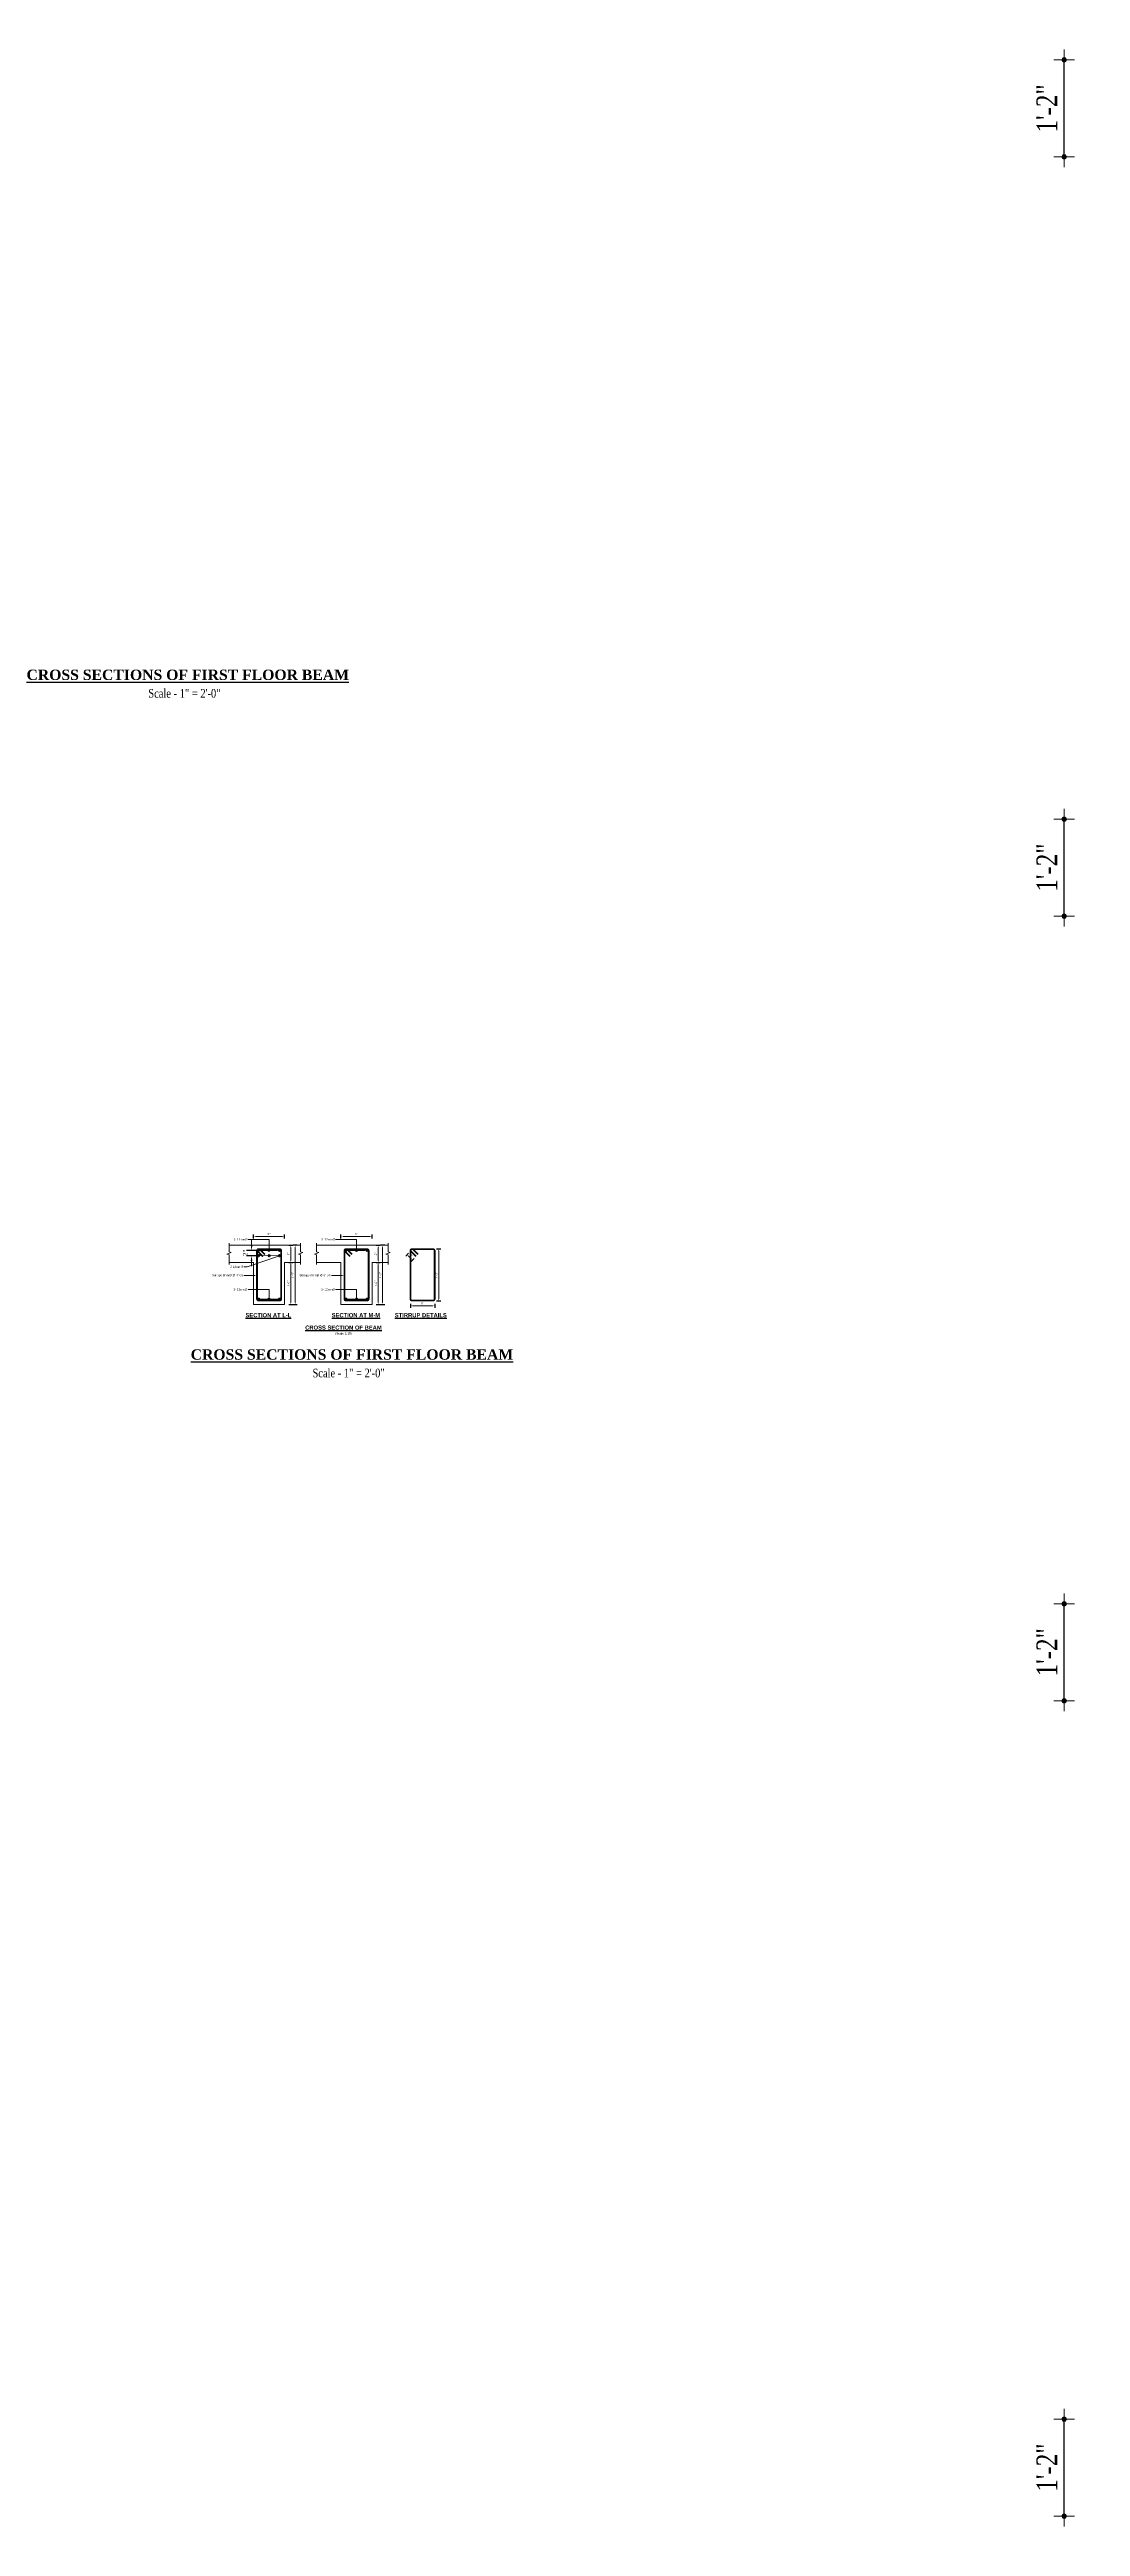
# Model space of a CAD drawing. Header units: feet. Extents: x 28652 to 66086, y -6769 to -640.
# Drawn here: x 54784 to 55082, y -1546 to -831 of the extents above; entities that cross this region are included whole.
import ezdxf
from ezdxf import colors
from ezdxf.entities.mleader import LeaderData, LeaderLine
from ezdxf.math import Vec2, Vec3

# ---------------------------------------------------------------- set-up
doc = ezdxf.new("R2010")
doc.units = ezdxf.units.FT
doc.header["$LTSCALE"] = 50
doc.header["$MEASUREMENT"] = 0
doc.header["$PDMODE"] = 34
for name, color, linetype, lineweight in [('DIM', 7, 'Continuous', 9), ('DIMENSION', 142, 'Continuous', 13), ('IES_WR_Dimension', 7, 'Continuous', 15), ('IES_WR_Leader', 7, 'Continuous', 15), ('IES_WR_Rebar Concrete Line', 2, 'Continuous', 15), ('IES_WR_Stirrups', 6, 'Continuous', 25), ('Reinforcement', 1, 'Continuous', 40), ('SES-DIMENSION', 142, 'Continuous', 13)]:
    doc.layers.add(name, color=color, linetype=linetype, lineweight=lineweight)
doc.layers.add('IES_WR_TEMPLATE-TITLE TEXT', color=7, linetype='Continuous')
doc.layers.add('Text', color=7, linetype='Continuous')
doc.styles.add('1.8', font='times.ttf', dxfattribs={"width": 0.8, "height": 8})
doc.styles.add('1.8 str', font='times.ttf', dxfattribs={"width": 0.8, "height": 6})
doc.styles.add('arial', font='times.ttf')
doc.styles.add('Arial Annotation', font='arial.ttf', dxfattribs={"height": 0.06})
doc.dimstyles.new('1.4', dxfattribs={"dimscale": 0, "dimtxt": 6, "dimasz": 0.5, "dimexe": 2, "dimexo": 9, "dimgap": 2, "dimtad": 1, "dimdec": 0, "dimlfac": 0.5, "dimzin": 3, "dimdsep": 46, "dimlunit": 4, "dimtxsty": '1.8 str', "dimblk": 'DIM', "dimcen": 3, "dimdle": 3, "dimse1": 1, "dimse2": 1, "dimclrd": 256, "dimclre": 256, "dimclrt": 7, "dimadec": 1, "dimazin": 2, "dimtfac": 1, "dimtdec": 0, "dimtix": 1, "dimtofl": 0, "dimtmove": 2, "dimatfit": 3, "dimldrblk": 'arrow', "dimfxl": 2, "dimfrac": 2, "dimtolj": 2, "dimtzin": 0, "dimarcsym": 0})
doc.dimstyles.new('SECS', dxfattribs={"dimtxt": 0.06, "dimasz": 0.06, "dimexe": 0.06, "dimexo": 0, "dimgap": 0.04, "dimtad": 1, "dimdec": 0, "dimzin": 3, "dimdsep": 46, "dimlunit": 4, "dimtxsty": 'arial', "dimcen": 1.25, "dimclrd": 256, "dimclrt": 3, "dimadec": 0, "dimazin": 0, "dimtfac": 1, "dimtdec": 0, "dimtix": 1, "dimtofl": 0, "dimtmove": 2, "dimatfit": 1, "dimfxl": 0.06, "dimfxlon": 1, "dimtolj": 1, "dimtzin": 0, "dimlwd": -1, "dimarcsym": 0})

# ---------------------------------------------------------------- blocks, each defined once
blk = doc.blocks.new('REBAR CUT')
at = {"layer": 'Reinforcement'}
blk.add_circle((0, 0), 0.024, dxfattribs=at)
blk = doc.blocks.new('*D1463')
at = {"layer": 'Defpoints', "color": 0, "transparency": 16777216}
for p in [(54842.97, -1175.73), (54851.97, -1173.2), (54851.97, -1175.73)]:
    blk.add_point(p, dxfattribs=at)
at = {"layer": 'IES_WR_Dimension', "color": 0, "lineweight": -2, "transparency": 16777216}
for p, q in [((54842.97, -1173.8), (54842.97, -1172.6)), ((54851.97, -1173.8), (54851.97, -1172.6))]:
    blk.add_line(p, q, dxfattribs=at)
at = {"layer": 'IES_WR_Dimension', "transparency": 16777216}
blk.add_line((54843.57, -1173.2), (54851.37, -1173.2), dxfattribs=at)
for points in [[(54843.57, -1173.1), (54843.57, -1173.3), (54842.97, -1173.2)], [(54851.37, -1173.1), (54851.37, -1173.3), (54851.97, -1173.2)]]:
    blk.add_solid(points, dxfattribs=at)
at = {"layer": 'IES_WR_Dimension', "color": 3, "transparency": 16777216, "insert": (54847.47, -1172.49), "char_height": 0.6, "attachment_point": 5, "style": 'arial'}
blk.add_mtext('\\A1;9"', dxfattribs=at)
blk = doc.blocks.new('*D390')
at = {"layer": 'Defpoints', "color": 0, "ltscale": 0.1, "transparency": 16777216}
for p in [(54851.97, -1180.73), (54853.73, -1180.73), (54851.97, -1192.81)]:
    blk.add_point(p, dxfattribs=at)
at = {"layer": 'DIM', "color": 0, "lineweight": -2, "ltscale": 0.1, "transparency": 16777216}
for p, q in [((54853.13, -1180.73), (54854.33, -1180.73)), ((54853.13, -1192.81), (54854.33, -1192.81))]:
    blk.add_line(p, q, dxfattribs=at)
at = {"layer": 'DIM', "ltscale": 0.1, "transparency": 16777216}
blk.add_line((54853.73, -1192.21), (54853.73, -1181.33), dxfattribs=at)
for points in [[(54853.63, -1181.33), (54853.83, -1181.33), (54853.73, -1180.73)], [(54853.63, -1192.21), (54853.83, -1192.21), (54853.73, -1192.81)]]:
    blk.add_solid(points, dxfattribs=at)
at = {"layer": 'DIM', "color": 3, "ltscale": 0.1, "transparency": 16777216, "insert": (54853.03, -1186.77), "char_height": 0.6, "attachment_point": 5, "rotation": 90, "style": 'arial'}
blk.add_mtext('\\A1;1\'-0"', dxfattribs=at)
blk = doc.blocks.new('*D391')
at = {"layer": 'Defpoints', "color": 0, "ltscale": 0.1, "transparency": 16777216}
for p in [(54851.97, -1175.73), (54853.73, -1175.73), (54851.97, -1180.73)]:
    blk.add_point(p, dxfattribs=at)
at = {"layer": 'DIM', "color": 0, "lineweight": -2, "ltscale": 0.1, "transparency": 16777216}
for p, q in [((54853.13, -1175.73), (54854.33, -1175.73)), ((54853.13, -1180.73), (54854.33, -1180.73))]:
    blk.add_line(p, q, dxfattribs=at)
at = {"layer": 'DIM', "ltscale": 0.1, "transparency": 16777216}
blk.add_line((54853.73, -1180.13), (54853.73, -1176.33), dxfattribs=at)
for points in [[(54853.63, -1176.33), (54853.83, -1176.33), (54853.73, -1175.73)], [(54853.63, -1180.13), (54853.83, -1180.13), (54853.73, -1180.73)]]:
    blk.add_solid(points, dxfattribs=at)
at = {"layer": 'DIM', "color": 3, "ltscale": 0.1, "transparency": 16777216, "insert": (54853.03, -1178.23), "char_height": 0.6, "attachment_point": 5, "rotation": 90, "style": 'arial'}
blk.add_mtext('\\A1;5"', dxfattribs=at)
blk = doc.blocks.new('*D392')
at = {"layer": 'Defpoints', "color": 0, "ltscale": 0.1, "transparency": 16777216}
for p in [(54856.58, -1175.73), (54851.97, -1192.81), (54854.99, -1192.81)]:
    blk.add_point(p, dxfattribs=at)
at = {"layer": 'DIM', "color": 0, "lineweight": -2, "ltscale": 0.1, "transparency": 16777216}
for p, q in [((54855.59, -1175.73), (54854.39, -1175.73)), ((54854.39, -1192.81), (54855.59, -1192.81))]:
    blk.add_line(p, q, dxfattribs=at)
at = {"layer": 'DIM', "ltscale": 0.1, "transparency": 16777216}
blk.add_line((54854.99, -1176.33), (54854.99, -1192.21), dxfattribs=at)
for points in [[(54854.89, -1176.33), (54855.09, -1176.33), (54854.99, -1175.73)], [(54854.89, -1192.21), (54855.09, -1192.21), (54854.99, -1192.81)]]:
    blk.add_solid(points, dxfattribs=at)
at = {"layer": 'DIM', "color": 3, "ltscale": 0.1, "transparency": 16777216, "insert": (54854.28, -1184.27), "char_height": 0.6, "attachment_point": 5, "rotation": 90, "style": 'arial'}
blk.add_mtext('\\A1;1\'-5"', dxfattribs=at)
blk = doc.blocks.new('*D1465')
at = {"layer": 'Defpoints', "color": 0, "transparency": 16777216}
for p in [(54868.21, -1175.73), (54877.21, -1173.2), (54877.21, -1175.73)]:
    blk.add_point(p, dxfattribs=at)
at = {"layer": 'IES_WR_Dimension', "color": 0, "lineweight": -2, "transparency": 16777216}
for p, q in [((54868.21, -1173.8), (54868.21, -1172.6)), ((54877.21, -1173.8), (54877.21, -1172.6))]:
    blk.add_line(p, q, dxfattribs=at)
at = {"layer": 'IES_WR_Dimension', "transparency": 16777216}
blk.add_line((54868.81, -1173.2), (54876.61, -1173.2), dxfattribs=at)
for points in [[(54868.81, -1173.1), (54868.81, -1173.3), (54868.21, -1173.2)], [(54876.61, -1173.1), (54876.61, -1173.3), (54877.21, -1173.2)]]:
    blk.add_solid(points, dxfattribs=at)
at = {"layer": 'IES_WR_Dimension', "color": 3, "transparency": 16777216, "insert": (54872.71, -1172.49), "char_height": 0.6, "attachment_point": 5, "style": 'arial'}
blk.add_mtext('\\A1;9"', dxfattribs=at)
blk = doc.blocks.new('*D393')
at = {"layer": 'Defpoints', "color": 0, "ltscale": 0.1, "transparency": 16777216}
for p in [(54877.21, -1180.73), (54878.97, -1180.73), (54877.21, -1192.81)]:
    blk.add_point(p, dxfattribs=at)
at = {"layer": 'DIM', "color": 0, "lineweight": -2, "ltscale": 0.1, "transparency": 16777216}
for p, q in [((54878.37, -1180.73), (54879.57, -1180.73)), ((54878.37, -1192.81), (54879.57, -1192.81))]:
    blk.add_line(p, q, dxfattribs=at)
at = {"layer": 'DIM', "ltscale": 0.1, "transparency": 16777216}
blk.add_line((54878.97, -1192.21), (54878.97, -1181.33), dxfattribs=at)
for points in [[(54878.87, -1181.33), (54879.07, -1181.33), (54878.97, -1180.73)], [(54878.87, -1192.21), (54879.07, -1192.21), (54878.97, -1192.81)]]:
    blk.add_solid(points, dxfattribs=at)
at = {"layer": 'DIM', "color": 3, "ltscale": 0.1, "transparency": 16777216, "insert": (54878.27, -1186.77), "char_height": 0.6, "attachment_point": 5, "rotation": 90, "style": 'arial'}
blk.add_mtext('\\A1;1\'-0"', dxfattribs=at)
blk = doc.blocks.new('*D394')
at = {"layer": 'Defpoints', "color": 0, "ltscale": 0.1, "transparency": 16777216}
for p in [(54877.21, -1175.73), (54878.97, -1175.73), (54877.21, -1180.73)]:
    blk.add_point(p, dxfattribs=at)
at = {"layer": 'DIM', "color": 0, "lineweight": -2, "ltscale": 0.1, "transparency": 16777216}
for p, q in [((54878.37, -1175.73), (54879.57, -1175.73)), ((54878.37, -1180.73), (54879.57, -1180.73))]:
    blk.add_line(p, q, dxfattribs=at)
at = {"layer": 'DIM', "ltscale": 0.1, "transparency": 16777216}
blk.add_line((54878.97, -1180.13), (54878.97, -1176.33), dxfattribs=at)
for points in [[(54878.87, -1176.33), (54879.07, -1176.33), (54878.97, -1175.73)], [(54878.87, -1180.13), (54879.07, -1180.13), (54878.97, -1180.73)]]:
    blk.add_solid(points, dxfattribs=at)
at = {"layer": 'DIM', "color": 3, "ltscale": 0.1, "transparency": 16777216, "insert": (54878.27, -1178.23), "char_height": 0.6, "attachment_point": 5, "rotation": 90, "style": 'arial'}
blk.add_mtext('\\A1;5"', dxfattribs=at)
blk = doc.blocks.new('*D395')
at = {"layer": 'Defpoints', "color": 0, "ltscale": 0.1, "transparency": 16777216}
for p in [(54881.82, -1175.73), (54877.21, -1192.81), (54880.23, -1192.81)]:
    blk.add_point(p, dxfattribs=at)
at = {"layer": 'DIM', "color": 0, "lineweight": -2, "ltscale": 0.1, "transparency": 16777216}
for p, q in [((54880.83, -1175.73), (54879.63, -1175.73)), ((54879.63, -1192.81), (54880.83, -1192.81))]:
    blk.add_line(p, q, dxfattribs=at)
at = {"layer": 'DIM', "ltscale": 0.1, "transparency": 16777216}
blk.add_line((54880.23, -1176.33), (54880.23, -1192.21), dxfattribs=at)
for points in [[(54880.13, -1176.33), (54880.33, -1176.33), (54880.23, -1175.73)], [(54880.13, -1192.21), (54880.33, -1192.21), (54880.23, -1192.81)]]:
    blk.add_solid(points, dxfattribs=at)
at = {"layer": 'DIM', "color": 3, "ltscale": 0.1, "transparency": 16777216, "insert": (54879.52, -1184.27), "char_height": 0.6, "attachment_point": 5, "rotation": 90, "style": 'arial'}
blk.add_mtext('\\A1;1\'-5"', dxfattribs=at)
blk = doc.blocks.new('*D396')
at = {"layer": 'Defpoints', "color": 0, "ltscale": 0.1, "transparency": 16777216}
for p in [(54888.26, -1177.23), (54895.26, -1177.37), (54895.26, -1193.23)]:
    blk.add_point(p, dxfattribs=at)
at = {"layer": 'DIM', "color": 0, "lineweight": -2, "ltscale": 0.1, "transparency": 16777216}
for p, q in [((54888.26, -1192.63), (54888.26, -1193.83)), ((54895.26, -1192.63), (54895.26, -1193.83))]:
    blk.add_line(p, q, dxfattribs=at)
at = {"layer": 'DIM', "ltscale": 0.1, "transparency": 16777216}
blk.add_line((54888.86, -1193.23), (54894.66, -1193.23), dxfattribs=at)
for points in [[(54888.86, -1193.13), (54888.86, -1193.33), (54888.26, -1193.23)], [(54894.66, -1193.13), (54894.66, -1193.33), (54895.26, -1193.23)]]:
    blk.add_solid(points, dxfattribs=at)
at = {"layer": 'DIM', "color": 3, "ltscale": 0.1, "transparency": 16777216, "insert": (54891.76, -1192.53), "char_height": 0.6, "attachment_point": 5, "style": 'arial'}
blk.add_mtext('\\A1;8"', dxfattribs=at)
blk = doc.blocks.new('*D397')
at = {"layer": 'Defpoints', "color": 0, "ltscale": 0.1, "transparency": 16777216}
for p in [(54887.32, -1178.43), (54888.88, -1176.87), (54890.43, -1178.42)]:
    blk.add_point(p, dxfattribs=at)
at = {"layer": 'DIM', "color": 0, "lineweight": -2, "ltscale": 0.1, "transparency": 16777216}
for p, q in [((54887.75, -1178.01), (54886.9, -1178.86)), ((54889.3, -1179.56), (54888.45, -1180.41))]:
    blk.add_line(p, q, dxfattribs=at)
at = {"layer": 'DIM', "ltscale": 0.1, "transparency": 16777216}
blk.add_line((54888.45, -1179.56), (54887.75, -1178.86), dxfattribs=at)
for points in [[(54887.82, -1178.79), (54887.68, -1178.93), (54887.32, -1178.43)], [(54888.52, -1179.49), (54888.38, -1179.63), (54888.87, -1179.98)]]:
    blk.add_solid(points, dxfattribs=at)
at = {"layer": 'DIM', "color": 3, "ltscale": 0.1, "transparency": 16777216, "insert": (54888.6, -1178.71), "char_height": 0.6, "attachment_point": 5, "rotation": 315, "style": 'arial'}
blk.add_mtext('\\A1;3"', dxfattribs=at)
blk = doc.blocks.new('*D398')
at = {"layer": 'Defpoints', "color": 0, "ltscale": 0.1, "transparency": 16777216}
for p in [(54894.76, -1176.73), (54894.76, -1191.81), (54896.42, -1191.81)]:
    blk.add_point(p, dxfattribs=at)
at = {"layer": 'DIM', "color": 0, "lineweight": -2, "ltscale": 0.1, "transparency": 16777216}
for p, q in [((54895.82, -1176.73), (54897.02, -1176.73)), ((54895.82, -1191.81), (54897.02, -1191.81))]:
    blk.add_line(p, q, dxfattribs=at)
at = {"layer": 'DIM', "ltscale": 0.1, "transparency": 16777216}
blk.add_line((54896.42, -1177.33), (54896.42, -1191.21), dxfattribs=at)
for points in [[(54896.32, -1177.33), (54896.52, -1177.33), (54896.42, -1176.73)], [(54896.32, -1191.21), (54896.52, -1191.21), (54896.42, -1191.81)]]:
    blk.add_solid(points, dxfattribs=at)
at = {"layer": 'DIM', "color": 3, "ltscale": 0.1, "transparency": 16777216, "insert": (54895.72, -1184.27), "char_height": 0.6, "attachment_point": 5, "rotation": 90, "style": 'arial'}
blk.add_mtext('\\A1;1\'-3"', dxfattribs=at)
blk = doc.blocks.new('DIM')
at = {"layer": 'DIMENSION'}
h = blk.add_hatch(color=256, dxfattribs=at)
h.paths.add_polyline_path([(0, 1.3), (0, 0), (1.3, 0, 0.414214)])
h.paths.add_polyline_path([(1.3, 0), (0, 0), (0, -1.3, 0.414214)])
h.paths.add_polyline_path([(0, 0), (-1.3, 0, 0.414214), (0, -1.3)])
h.paths.add_polyline_path([(0, 1.3, 0.414214), (-1.3, 0), (0, 0)])
for p, q in [((-6, 0), (6, 0)), ((0, 6), (0, -6))]:
    blk.add_line(p, q, dxfattribs=at)
blk.add_circle((0, 0), 1.28, dxfattribs=at)
blk = doc.blocks.new('*D583')
at = {"layer": 'Defpoints', "color": 0, "ltscale": 10, "transparency": 16777216}
for p in [(55076.86, -833.5), (55079.12, -833.5), (55081.56, -861.5)]:
    blk.add_point(p, dxfattribs=at)
at = {"layer": 'SES-DIMENSION', "lineweight": -2, "ltscale": 10, "transparency": 16777216}
blk.add_line((55076.86, -861), (55076.86, -834), dxfattribs=at)
at = {"layer": 'SES-DIMENSION', "lineweight": -2, "ltscale": 10, "transparency": 16777216, "xscale": 0.5, "yscale": 0.5, "zscale": 0.5}
for p, rotation in [((55076.86, -833.5), 90), ((55076.86, -861.5), 270)]:
    blk.add_blockref('DIM', p, dxfattribs=dict(at, rotation=rotation))
at = {"layer": 'SES-DIMENSION', "color": 7, "ltscale": 10, "transparency": 16777216, "insert": (55071.86, -847.5), "char_height": 6, "attachment_point": 5, "rotation": 90, "style": '1.8 str'}
blk.add_mtext('\\A2;1\'-2"', dxfattribs=at)
blk = doc.blocks.new('arrow')
at = {"layer": 'DIMENSION'}
blk.add_lwpolyline([(1.2, 0, 0, 2.1, 0), (-2.3, 0, 0, 0, 0), (1.2, 0, 0, 0, 0)], format="xyseb", dxfattribs=at)
blk = doc.blocks.new('*D694')
at = {"layer": 'Defpoints', "color": 0, "ltscale": 10, "transparency": 16777216}
for p in [(55076.86, -1052.69), (55079.12, -1052.69), (55081.56, -1080.69)]:
    blk.add_point(p, dxfattribs=at)
at = {"layer": 'SES-DIMENSION', "lineweight": -2, "ltscale": 10, "transparency": 16777216}
blk.add_line((55076.86, -1080.19), (55076.86, -1053.19), dxfattribs=at)
at = {"layer": 'SES-DIMENSION', "lineweight": -2, "ltscale": 10, "transparency": 16777216, "xscale": 0.5, "yscale": 0.5, "zscale": 0.5}
for p, rotation in [((55076.86, -1052.69), 90), ((55076.86, -1080.69), 270)]:
    blk.add_blockref('DIM', p, dxfattribs=dict(at, rotation=rotation))
at = {"layer": 'SES-DIMENSION', "color": 7, "ltscale": 10, "transparency": 16777216, "insert": (55071.86, -1066.69), "char_height": 6, "attachment_point": 5, "rotation": 90, "style": '1.8 str'}
blk.add_mtext('\\A2;1\'-2"', dxfattribs=at)
blk = doc.blocks.new('*D713')
at = {"layer": 'Defpoints', "color": 0, "ltscale": 10, "transparency": 16777216}
for p in [(55076.86, -1279.25), (55079.12, -1279.25), (55081.56, -1307.25)]:
    blk.add_point(p, dxfattribs=at)
at = {"layer": 'SES-DIMENSION', "lineweight": -2, "ltscale": 10, "transparency": 16777216}
blk.add_line((55076.86, -1306.75), (55076.86, -1279.75), dxfattribs=at)
at = {"layer": 'SES-DIMENSION', "lineweight": -2, "ltscale": 10, "transparency": 16777216, "xscale": 0.5, "yscale": 0.5, "zscale": 0.5}
for p, rotation in [((55076.86, -1279.25), 90), ((55076.86, -1307.25), 270)]:
    blk.add_blockref('DIM', p, dxfattribs=dict(at, rotation=rotation))
at = {"layer": 'SES-DIMENSION', "color": 7, "ltscale": 10, "transparency": 16777216, "insert": (55071.86, -1293.25), "char_height": 6, "attachment_point": 5, "rotation": 90, "style": '1.8 str'}
blk.add_mtext('\\A2;1\'-2"', dxfattribs=at)
blk = doc.blocks.new('*D732')
at = {"layer": 'Defpoints', "color": 0, "ltscale": 10, "transparency": 16777216}
for p in [(55076.86, -1514.64), (55079.12, -1514.64), (55081.56, -1542.64)]:
    blk.add_point(p, dxfattribs=at)
at = {"layer": 'SES-DIMENSION', "lineweight": -2, "ltscale": 10, "transparency": 16777216}
blk.add_line((55076.86, -1542.14), (55076.86, -1515.14), dxfattribs=at)
at = {"layer": 'SES-DIMENSION', "lineweight": -2, "ltscale": 10, "transparency": 16777216, "xscale": 0.5, "yscale": 0.5, "zscale": 0.5}
for p, rotation in [((55076.86, -1514.64), 90), ((55076.86, -1542.64), 270)]:
    blk.add_blockref('DIM', p, dxfattribs=dict(at, rotation=rotation))
at = {"layer": 'SES-DIMENSION', "color": 7, "ltscale": 10, "transparency": 16777216, "insert": (55071.86, -1528.64), "char_height": 6, "attachment_point": 5, "rotation": 90, "style": '1.8 str'}
blk.add_mtext('\\A2;1\'-2"', dxfattribs=at)
blk = doc.blocks.new('*D862')
at = {"layer": 'Defpoints', "color": 0, "ltscale": 0.1, "transparency": 16777216}
for p in [(54842.43, -1178.74), (54844.45, -1177.21), (54844.45, -1178.74)]:
    blk.add_point(p, dxfattribs=at)
at = {"layer": 'DIM', "color": 0, "lineweight": -2, "ltscale": 0.1, "transparency": 16777216}
for p, q in [((54843.93, -1177.21), (54840.93, -1177.21)), ((54843.93, -1178.74), (54840.93, -1178.74))]:
    blk.add_line(p, q, dxfattribs=at)
at = {"layer": 'DIM', "ltscale": 0.1, "transparency": 16777216}
for p, q in [((54842.43, -1175.71), (54842.43, -1174.21)), ((54842.43, -1180.24), (54842.43, -1181.74))]:
    blk.add_line(p, q, dxfattribs=at)
for points in [[(54842.18, -1175.71), (54842.68, -1175.71), (54842.43, -1177.21)], [(54842.18, -1180.24), (54842.68, -1180.24), (54842.43, -1178.74)]]:
    blk.add_solid(points, dxfattribs=at)
at = {"layer": 'DIM', "color": 3, "ltscale": 0.1, "transparency": 16777216, "insert": (54840.68, -1177.98), "char_height": 1.5, "attachment_point": 5, "rotation": 90, "style": 'arial'}
blk.add_mtext('\\A1;2"', dxfattribs=at)

msp = doc.modelspace()

# ---------------------------------------------------------------- linework, layer by layer
at = {"layer": 'IES_WR_Rebar Concrete Line'}
for p, q in [((54835.94, -1175.73), (54856.58, -1175.73)), ((54861.17, -1175.73), (54881.82, -1175.73)), ((54835.94, -1180.73), (54842.97, -1180.73)), ((54851.97, -1180.73), (54856.58, -1180.73)), ((54861.17, -1180.73), (54868.21, -1180.73)), ((54877.21, -1180.73), (54881.82, -1180.73))]:
    msp.add_line(p, q, dxfattribs=at)
for points in [[(54835.94, -1181.29), (54835.94, -1178.49), (54835.32, -1178.26), (54836.55, -1177.81), (54835.94, -1177.59), (54835.94, -1175.15)], [(54842.97, -1175.73), (54851.97, -1175.73)], [(54856.58, -1181.29), (54856.58, -1178.49), (54855.97, -1178.26), (54857.2, -1177.81), (54856.58, -1177.59), (54856.58, -1175.15)], [(54861.17, -1181.29), (54861.17, -1178.49), (54860.56, -1178.26), (54861.79, -1177.81), (54861.17, -1177.59), (54861.17, -1175.15)], [(54868.21, -1175.73), (54877.21, -1175.73)], [(54881.82, -1181.29), (54881.82, -1178.49), (54881.2, -1178.26), (54882.44, -1177.81), (54881.82, -1177.59), (54881.82, -1175.15)], [(54851.97, -1180.73), (54851.97, -1192.81), (54842.97, -1192.81), (54842.97, -1180.73)], [(54877.21, -1180.73), (54877.21, -1192.81), (54868.21, -1192.81), (54868.21, -1180.73)]]:
    msp.add_lwpolyline(points, dxfattribs=at)
at = {"layer": 'IES_WR_Stirrups'}
for p, q in [((54845.56, -1179), (54845.66, -1178.9)), ((54846.24, -1178.32), (54846.14, -1178.42))]:
    msp.add_line(p, q, dxfattribs=at)
for points in [[(54844.47, -1176.73), (54850.47, -1176.73, -0.414214), (54850.97, -1177.23), (54850.97, -1191.31, -0.414214), (54850.47, -1191.81), (54844.47, -1191.81, -0.414214), (54843.97, -1191.31), (54843.97, -1177.23, -0.414214)], [(54844.47, -1176.87), (54850.47, -1176.87, -0.414214), (54850.83, -1177.23), (54850.83, -1191.31, -0.414214), (54850.47, -1191.67), (54844.47, -1191.67, -0.414214), (54844.12, -1191.31), (54844.12, -1177.23, -0.414214)], [(54869.71, -1176.73), (54875.71, -1176.73, -0.414214), (54876.21, -1177.23), (54876.21, -1191.31, -0.414214), (54875.71, -1191.81), (54869.71, -1191.81, -0.414214), (54869.21, -1191.31), (54869.21, -1177.23, -0.414214)], [(54869.71, -1176.87), (54875.71, -1176.87, -0.414214), (54876.07, -1177.23), (54876.07, -1191.31, -0.414214), (54875.71, -1191.67), (54869.71, -1191.67, -0.414214), (54869.35, -1191.31), (54869.35, -1177.23, -0.414214)], [(54888.76, -1176.73), (54894.76, -1176.73, -0.414214), (54895.26, -1177.23), (54895.26, -1191.31, -0.414214), (54894.76, -1191.81), (54888.76, -1191.81, -0.414214), (54888.26, -1191.31), (54888.26, -1177.23, -0.414214)], [(54888.76, -1176.87), (54894.76, -1176.87, -0.414214), (54895.12, -1177.23), (54895.12, -1191.31, -0.414214), (54894.76, -1191.67), (54888.76, -1191.67, -0.414214), (54888.4, -1191.31), (54888.4, -1177.23, -0.414214)]]:
    msp.add_lwpolyline(points, format="xyb", close=True, dxfattribs=at)
for points in [[(54844.12, -1177.35), (54845.66, -1178.9)], [(54844.12, -1177.55), (54845.56, -1179)], [(54844.6, -1176.87), (54846.14, -1178.42)], [(54844.79, -1176.87), (54846.24, -1178.32)], [(54869.35, -1177.35), (54870.9, -1178.9)], [(54869.35, -1177.55), (54870.8, -1179)], [(54869.83, -1176.87), (54871.38, -1178.42)], [(54870.03, -1176.87), (54871.48, -1178.32)], [(54888.4, -1177.35), (54889.95, -1178.9)], [(54888.4, -1177.55), (54889.85, -1179)], [(54888.88, -1176.87), (54890.43, -1178.42)], [(54889.08, -1176.87), (54890.53, -1178.32)]]:
    msp.add_lwpolyline(points, dxfattribs=at)

# ---------------------------------------------------------------- block references
at = {"yscale": 10, "zscale": 10}
for p, xscale in [((54844.45, -1177.21), 10), ((54844.45, -1178.74), 10), ((54847.47, -1177.21), 10), ((54847.52, -1178.74), 10), ((54850.49, -1177.21), -10), ((54850.49, -1178.74), -10), ((54869.69, -1177.21), 10), ((54872.71, -1177.21), 10), ((54875.73, -1177.21), -10), ((54844.47, -1191.31), 10), ((54847.47, -1191.31), 10), ((54850.47, -1191.31), 10), ((54869.71, -1191.31), 10), ((54872.71, -1191.31), 10), ((54875.71, -1191.31), 10)]:
    msp.add_blockref('REBAR CUT', p, dxfattribs=dict(at, xscale=xscale))

# ---------------------------------------------------------------- texts
at = {"layer": 'IES_WR_TEMPLATE-TITLE TEXT', "attachment_point": 1, "style": 'Arial Annotation'}
for s, insert, char_height, width in [('{\\fTimes New Roman|b1|i0|c0|p18;\\LCROSS SECTIONS OF FIRST FLOOR BEAM }', (54777.5, -1009.53), 3, 167.0893), ('\\pxqc;{\\fArial|b1|i0|c0|p34;\\LSECTION AT L-L}', (54831.94, -1195.33), 1.2, 30.6909), ('\\pxqc;{\\fArial|b1|i0|c0|p34;\\LCROSS SECTION OF BEAM\\P\\H0.5x;\\l(Scale 1:10)}', (54853.59, -1198.9), 1.2, 30.6909), ('\\pxqc;{\\fArial|b1|i0|c0|p34;\\LSECTION AT M-M}', (54857.18, -1195.33), 1.2, 30.6909), ('\\pxqc;{\\fArial|b1|i0|c0|p34;\\LSTIRRUP DETAILS}', (54875.91, -1195.33), 1.2, 30.6909), ('{\\fTimes New Roman|b1|i0|c0|p18;\\LCROSS SECTIONS OF FIRST FLOOR BEAM }', (54824.86, -1205.77), 3, 167.0893)]:
    msp.add_mtext(s, dxfattribs=dict(at, insert=insert, char_height=char_height, width=width))
at = {"layer": 'Text', "ltscale": 10, "style": '1.8', "width": 0.8}
for p in [(54812.64, -1017.63), (54860, -1213.87)]:
    msp.add_text('Scale - 1" = 2\'-0"', height=2.5, dxfattribs=at).set_placement(p)

# ---------------------------------------------------------------- dimensions: what is measured, and where the dimension line sits
at = {"layer": 'DIM', "ltscale": 0.1}
for base, p1, p2, picture, middle in [((54842.43, -1178.74), (54844.45, -1177.21), (54844.45, -1178.74), '*D862', (54840.68, -1177.98)), ((54853.73, -1175.73), (54851.97, -1180.73), (54851.97, -1175.73), '*D391', (54853.03, -1178.23)), ((54854.99, -1192.81), (54856.58, -1175.73), (54851.97, -1192.81), '*D392', (54854.28, -1184.27)), ((54878.97, -1175.73), (54877.21, -1180.73), (54877.21, -1175.73), '*D394', (54878.27, -1178.23)), ((54880.23, -1192.81), (54881.82, -1175.73), (54877.21, -1192.81), '*D395', (54879.52, -1184.27)), ((54853.73, -1180.73), (54851.97, -1192.81), (54851.97, -1180.73), '*D390', (54853.03, -1186.77)), ((54878.97, -1180.73), (54877.21, -1192.81), (54877.21, -1180.73), '*D393', (54878.27, -1186.77))]:
    dim = msp.add_linear_dim(base=base, p1=p1, p2=p2, angle=90, dimstyle='SECS', override={"dimscale": 0, "dimtix": 1, "dimtofl": 0, "dimtmove": 2, "dimatfit": 1}, dxfattribs=at)
    dim.commit()
    dim.dimension.update_dxf_attribs({"geometry": picture, "text_midpoint": middle})
dim = msp.add_aligned_dim(p1=(54890.43, -1178.42), p2=(54888.88, -1176.87), distance=2.21, text='3"', dimstyle='SECS', override={"dimscale": 0, "dimtix": 1, "dimtofl": 0, "dimtmove": 2, "dimatfit": 1}, dxfattribs=at)
dim.commit()
dim.dimension.update_dxf_attribs({"geometry": '*D397', "text_midpoint": (54888.6, -1178.71)})
dim = msp.add_linear_dim(base=(54895.26, -1193.23), p1=(54888.26, -1177.23), p2=(54895.26, -1177.37), text='8"', dimstyle='SECS', override={"dimscale": 0, "dimtix": 1, "dimtofl": 0, "dimtmove": 2, "dimatfit": 1}, dxfattribs=at)
dim.commit()
dim.dimension.update_dxf_attribs({"geometry": '*D396', "text_midpoint": (54891.76, -1192.53)})
dim = msp.add_aligned_dim(p1=(54894.76, -1176.73), p2=(54894.76, -1191.81), distance=1.66, dimstyle='SECS', override={"dimscale": 0, "dimtix": 1, "dimtofl": 0, "dimtmove": 2, "dimatfit": 1}, dxfattribs=at)
dim.commit()
dim.dimension.update_dxf_attribs({"geometry": '*D398', "text_midpoint": (54895.72, -1184.27)})
at = {"layer": 'IES_WR_Dimension'}
for base, p1, p2, picture, middle in [((54851.97, -1173.2), (54842.97, -1175.73), (54851.97, -1175.73), '*D1463', (54847.47, -1172.49)), ((54877.21, -1173.2), (54868.21, -1175.73), (54877.21, -1175.73), '*D1465', (54872.71, -1172.49))]:
    dim = msp.add_linear_dim(base=base, p1=p1, p2=p2, dimstyle='SECS', override={"dimscale": 0, "dimtix": 1, "dimtofl": 0, "dimtmove": 2, "dimatfit": 1}, dxfattribs=at)
    dim.commit()
    dim.dimension.update_dxf_attribs({"geometry": picture, "text_midpoint": middle})
at = {"layer": 'SES-DIMENSION', "ltscale": 10}
for base, p1, p2, picture, middle in [((55076.86, -833.5), (55081.56, -861.5), (55079.12, -833.5), '*D583', (55071.86, -847.5)), ((55076.86, -1052.69), (55081.56, -1080.69), (55079.12, -1052.69), '*D694', (55071.86, -1066.69)), ((55076.86, -1279.25), (55081.56, -1307.25), (55079.12, -1279.25), '*D713', (55071.86, -1293.25)), ((55076.86, -1514.64), (55081.56, -1542.64), (55079.12, -1514.64), '*D732', (55071.86, -1528.64))]:
    dim = msp.add_linear_dim(base=base, p1=p1, p2=p2, angle=90, dimstyle='1.4', override={"dimscale": 1}, dxfattribs=at)
    dim.commit()
    dim.dimension.update_dxf_attribs({"geometry": picture, "text_midpoint": middle})

# ---------------------------------------------------------------- leaders
at = {"layer": 'IES_WR_Leader'}
ml = msp.add_multileader_mtext('Standard', dxfattribs=at)
ml.set_content('2-12mm%%C', color=256, style='Arial Annotation')
ml.set_leader_properties(color=256, linetype='ByLayer', lineweight=-1)
ml.build(insert=Vec2(0, 0))
ml.multileader.update_dxf_attribs({"text_left_attachment_type": 2, "text_right_attachment_type": 2, "dogleg_length": 0.15, "arrow_head_size": 0.6, "scale": 10})
ctx = ml.context
ctx.base_point, ctx.scale, ctx.char_height, ctx.arrow_head_size, ctx.landing_gap_size, ctx.plane_origin = Vec3(54836.16, -1181.98), 10, 0.6, 0.6, 0.2, Vec3(54843.97, -1187.05)
ctx.left_attachment, ctx.right_attachment, ctx.text_align_type = 2, 2, 2
notes = []
notes.append((ctx, [(0, (1, 1, 0), (54841.14, -1181.98), (-1, 0), 0.904, [(1, [(54844.43, -1178.72), (54850.46, -1178.79)], 0, [])])]))
ctx.mtext.insert, ctx.mtext.alignment, ctx.mtext.flow_direction = Vec3(54840.03, -1181.65), 3, 5
ml = msp.add_multileader_mtext('Standard', dxfattribs=at)
ml.set_content('3- 12mm%%C', color=256, style='Arial Annotation')
ml.set_leader_properties(color=256, linetype='ByLayer', lineweight=-1)
ml.build(insert=Vec2(0, 0))
ml.multileader.update_dxf_attribs({"text_left_attachment_type": 2, "text_right_attachment_type": 2, "dogleg_length": 0.15, "arrow_head_size": 0.6, "scale": 10})
ctx = ml.context
ctx.base_point, ctx.scale, ctx.char_height, ctx.arrow_head_size, ctx.landing_gap_size, ctx.plane_origin = Vec3(54837.13, -1174.08), 10, 0.6, 0.6, 0.2, Vec3(54850.49, -1185.29)
ctx.left_attachment, ctx.right_attachment, ctx.text_align_type = 2, 2, 2
notes.append((ctx, [(0, (1, 1, 0), (54847.47, -1174.08), (-1, 0), 6.05, [(2, [(54850.49, -1177.21), (54844.45, -1177.21), (54847.47, -1177.21)], 0, [])])]))
ctx.mtext.insert, ctx.mtext.alignment, ctx.mtext.flow_direction = Vec3(54841.23, -1173.75), 3, 5
ml = msp.add_multileader_mtext('Standard', dxfattribs=at)
ml.set_content('3- 12mm%%C', color=256, style='Arial Annotation')
ml.set_leader_properties(color=256, linetype='ByLayer', lineweight=-1)
ml.build(insert=Vec2(0, 0))
ml.multileader.update_dxf_attribs({"text_left_attachment_type": 2, "text_right_attachment_type": 2, "dogleg_length": 0.15, "arrow_head_size": 0.6, "scale": 10})
ctx = ml.context
ctx.base_point, ctx.scale, ctx.char_height, ctx.arrow_head_size, ctx.landing_gap_size, ctx.plane_origin = Vec3(54862.37, -1174.08), 10, 0.6, 0.6, 0.2, Vec3(54875.73, -1185.29)
ctx.left_attachment, ctx.right_attachment, ctx.text_align_type = 2, 2, 2
notes.append((ctx, [(0, (1, 1, 0), (54872.71, -1174.08), (-1, 0), 6.05, [(2, [(54875.73, -1177.21), (54869.69, -1177.21), (54872.71, -1177.21)], 0, [])])]))
ctx.mtext.insert, ctx.mtext.alignment, ctx.mtext.flow_direction = Vec3(54866.46, -1173.75), 3, 5
ml = msp.add_multileader_mtext('Standard', dxfattribs=at)
ml.set_content('Stirrups 8mm%%C @ 4" c/c', color=256, style='Arial Annotation')
ml.set_leader_properties(color=256, linetype='ByLayer', lineweight=-1)
ml.build(insert=Vec2(0, 0))
ml.multileader.update_dxf_attribs({"text_left_attachment_type": 2, "text_right_attachment_type": 2, "dogleg_length": 0.15, "arrow_head_size": 0.6, "scale": 10})
ctx = ml.context
ctx.base_point, ctx.scale, ctx.char_height, ctx.arrow_head_size, ctx.landing_gap_size, ctx.plane_origin = Vec3(54830.86, -1184.47), 10, 0.6, 0.6, 0.2, Vec3(54843.97, -1189.55)
ctx.left_attachment, ctx.right_attachment, ctx.text_align_type = 2, 2, 2
notes.append((ctx, [(0, (1, 1, 0), (54841.14, -1184.47), (-1, 0), 0.904, [(0, [(54843.97, -1184.47)], 0, [])])]))
ctx.mtext.insert, ctx.mtext.alignment, ctx.mtext.flow_direction = Vec3(54840.03, -1184.07), 3, 5
ml = msp.add_multileader_mtext('Standard', dxfattribs=at)
ml.set_content('Stirrups 8mm%%C @ 6" c/c', color=256, style='Arial Annotation')
ml.set_leader_properties(color=256, linetype='ByLayer', lineweight=-1)
ml.build(insert=Vec2(0, 0))
ml.multileader.update_dxf_attribs({"text_left_attachment_type": 2, "text_right_attachment_type": 2, "dogleg_length": 0.15, "arrow_head_size": 0.6, "scale": 10})
ctx = ml.context
ctx.base_point, ctx.scale, ctx.char_height, ctx.arrow_head_size, ctx.landing_gap_size, ctx.plane_origin = Vec3(54856.09, -1184.47), 10, 0.6, 0.6, 0.2, Vec3(54869.21, -1189.55)
ctx.left_attachment, ctx.right_attachment, ctx.text_align_type = 2, 2, 2
notes.append((ctx, [(0, (1, 1, 0), (54866.37, -1184.47), (-1, 0), 0.904, [(0, [(54869.21, -1184.47)], 0, [])])]))
ctx.mtext.insert, ctx.mtext.alignment, ctx.mtext.flow_direction = Vec3(54865.27, -1184.07), 3, 5
ml = msp.add_multileader_mtext('Standard', dxfattribs=at)
ml.set_content('3- 12mm%%C', color=256, style='Arial Annotation')
ml.set_leader_properties(color=256, linetype='ByLayer', lineweight=-1)
ml.build(insert=Vec2(0, 0))
ml.multileader.update_dxf_attribs({"text_left_attachment_type": 2, "text_right_attachment_type": 2, "dogleg_length": 0.15, "arrow_head_size": 0.6, "scale": 10})
ctx = ml.context
ctx.base_point, ctx.scale, ctx.char_height, ctx.arrow_head_size, ctx.landing_gap_size, ctx.plane_origin = Vec3(54837.11, -1188.52), 10, 0.6, 0.6, 0.2, Vec3(54850.51, -1191.31)
ctx.left_attachment, ctx.right_attachment, ctx.text_align_type = 2, 2, 2
notes.append((ctx, [(0, (1, 1, 0), (54847.47, -1188.52), (-1, 0), 6.07, [(2, [(54850.51, -1191.31), (54844.47, -1191.31), (54847.47, -1191.31)], 0, [])])]))
ctx.mtext.insert, ctx.mtext.alignment, ctx.mtext.flow_direction = Vec3(54841.2, -1188.2), 3, 5
ml = msp.add_multileader_mtext('Standard', dxfattribs=at)
ml.set_content('3- 12mm%%C', color=256, style='Arial Annotation')
ml.set_leader_properties(color=256, linetype='ByLayer', lineweight=-1)
ml.build(insert=Vec2(0, 0))
ml.multileader.update_dxf_attribs({"text_left_attachment_type": 2, "text_right_attachment_type": 2, "dogleg_length": 0.15, "arrow_head_size": 0.6, "scale": 10})
ctx = ml.context
ctx.base_point, ctx.scale, ctx.char_height, ctx.arrow_head_size, ctx.landing_gap_size, ctx.plane_origin = Vec3(54862.35, -1188.52), 10, 0.6, 0.6, 0.2, Vec3(54875.75, -1191.31)
ctx.left_attachment, ctx.right_attachment, ctx.text_align_type = 2, 2, 2
notes.append((ctx, [(0, (1, 1, 0), (54872.71, -1188.52), (-1, 0), 6.07, [(2, [(54875.75, -1191.31), (54869.71, -1191.31), (54872.71, -1191.31)], 0, [])])]))
ctx.mtext.insert, ctx.mtext.alignment, ctx.mtext.flow_direction = Vec3(54866.44, -1188.2), 3, 5
for ctx, leaders in notes:
    for number, flags, end, landing, length, lines in leaders:
        leader = LeaderData()
        leader.index, (leader.has_last_leader_line, leader.has_dogleg_vector, leader.attachment_direction) = number, flags
        leader.last_leader_point, leader.dogleg_vector, leader.dogleg_length = Vec3(end), Vec3(landing), length
        for number, points, colour, breaks in lines:
            line = LeaderLine()
            line.index, line.vertices, line.color, line.breaks = number, Vec3.list(points), colors.encode_raw_color(colour), breaks
            leader.lines.append(line)
        ctx.leaders.append(leader)

doc.saveas('drawing.dxf')
